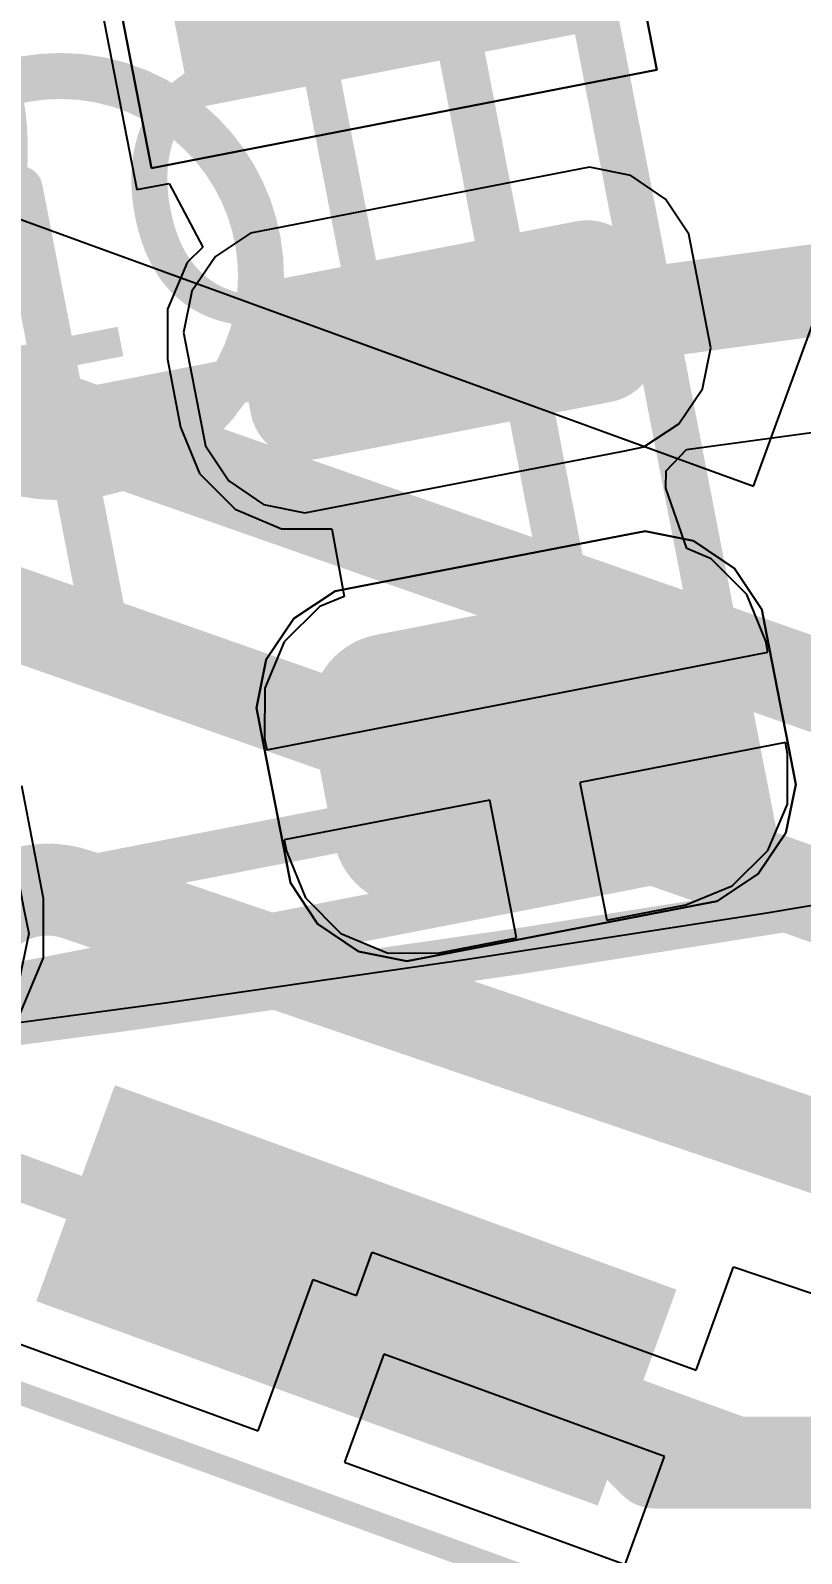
# Model space of a CAD drawing. Header units: inches. Extents: x -52 to 109, y 0 to 35.
# Drawn here: x 89.428 to 91.105, y 9.122 to 12.436 of the extents above; entities that cross this region are included whole.
import ezdxf

# ---------------------------------------------------------------- set-up
doc = ezdxf.new("R2010")
doc.units = ezdxf.units.IN
for name, color, linetype in [('Bottom 3D Body', 216, 'Continuous'), ('Bottom Courtyard', 56, 'Continuous'), ('Bottom Layer', 5, 'Continuous'), ('Bottom Paste', 16, 'Continuous'), ('Bottom Solder', 6, 'Continuous'), ('Mechanical 1', 6, 'Continuous'), ('Mechanical 4', 56, 'Continuous'), ('Top Component Outline', 56, 'Continuous'), ('Top Courtyard', 56, 'Continuous'), ('Top Layer', 1, 'Continuous'), ('Top Overlay', 2, 'Continuous'), ('Top Paste', 8, 'Continuous'), ('Top Solder', 216, 'Continuous')]:
    doc.layers.add(name, color=color, linetype=linetype)
doc.styles.add('Arial', font='', dxfattribs={"height": 0.2})
doc.styles.get('Arial').set_extended_font_data('Arial')

# ---------------------------------------------------------------- blocks, each defined once
blk = doc.blocks.new('APA_RGB_LED_2020_401')
at = {"layer": 'Top Layer'}
h = blk.add_hatch(color=1, dxfattribs=at)
edge = h.paths.add_edge_path()
edge.add_arc((-1.12500283, 1.02500176), 0.12499848, 90, 180)
edge.add_line((-1.25000131, 1.02500176), (-1.25000131, 0.77499972))
edge.add_arc((-1.12500283, 0.77499972), 0.12499848, 180, 270)
edge.add_line((-1.12500283, 0.6500012399999999), (-0.5749988500000001, 0.6500012399999999))
edge.add_arc((-0.5749988500000001, 0.77499972), 0.12499848, 270, 360)
edge.add_line((-0.4500003700000001, 0.77499972), (-0.4500003700000001, 1.02500176))
edge.add_arc((-0.5749988500000001, 1.02500176), 0.12499848, 0, 90)
edge.add_line((-0.5749988500000001, 1.15000024), (-1.12500283, 1.15000024))
h = blk.add_hatch(color=1, dxfattribs=at)
edge = h.paths.add_edge_path()
edge.add_arc((0.5749988500000001, 1.02500176), 0.12499848, 90, 180)
edge.add_line((0.4500003700000001, 1.02500176), (0.4500003700000001, 0.77499972))
edge.add_arc((0.5749988500000001, 0.77499972), 0.12499848, 180, 270)
edge.add_line((0.5749988500000001, 0.6500012399999999), (1.12500283, 0.6500012399999999))
edge.add_arc((1.12500283, 0.77499972), 0.12499848, 270, 360)
edge.add_line((1.25000131, 0.77499972), (1.25000131, 1.02500176))
edge.add_arc((1.12500283, 1.02500176), 0.12499848, 0, 90)
edge.add_line((1.12500283, 1.15000024), (0.5749988500000001, 1.15000024))
h = blk.add_hatch(color=1, dxfattribs=at)
edge = h.paths.add_edge_path()
edge.add_arc((-1.17500019, 0.07500366), 0.07500112, 90, 180)
edge.add_line((-1.25000131, 0.07500366000000001), (-1.25000131, -0.07499349999999998))
edge.add_arc((-1.17500019, -0.07499349999999999), 0.07500112, 180, 270)
edge.add_line((-1.17500019, -0.14999462), (-0.52500149, -0.14999462))
edge.add_arc((-0.52500149, -0.07499349999999999), 0.07500112, 270, 360)
edge.add_line((-0.4500003699999999, -0.07499349999999999), (-0.4500003699999999, 0.07500366))
edge.add_arc((-0.52500149, 0.07500366), 0.07500112, 0, 90)
edge.add_line((-0.52500149, 0.15000478), (-1.17500019, 0.15000478))
h = blk.add_hatch(color=1, dxfattribs=at)
edge = h.paths.add_edge_path()
edge.add_arc((0.52500149, 0.07499349999999999), 0.07500112, 90, 180)
edge.add_line((0.4500003699999999, 0.0749935), (0.4500003699999999, -0.07500365999999999))
edge.add_arc((0.52500149, -0.07500366), 0.07500112, 180, 270)
edge.add_line((0.52500149, -0.15000478), (1.17500019, -0.15000478))
edge.add_arc((1.17500019, -0.07500366), 0.07500112, 270, 360)
edge.add_line((1.25000131, -0.07500366), (1.25000131, 0.07499349999999999))
edge.add_arc((1.17500019, 0.07499349999999999), 0.07500112, 0, 90)
edge.add_line((1.17500019, 0.14999462), (0.52500149, 0.14999462))
blk.add_hatch(color=1, dxfattribs=at).paths.add_polyline_path([(-1.25000131, -0.65000124), (-0.45000037, -0.65000124), (-0.45000037, -1.15000024), (-1.25000131, -1.15000024)])
h = blk.add_hatch(color=1, dxfattribs=at)
edge = h.paths.add_edge_path()
edge.add_arc((0.5749988500000001, -0.77499972), 0.12499848, 90, 180)
edge.add_line((0.4500003700000001, -0.77499972), (0.4500003700000001, -1.02500176))
edge.add_arc((0.5749988500000001, -1.02500176), 0.12499848, 180, 270)
edge.add_line((0.5749988500000001, -1.15000024), (1.12500283, -1.15000024))
edge.add_arc((1.12500283, -1.02500176), 0.12499848, 270, 360)
edge.add_line((1.25000131, -1.02500176), (1.25000131, -0.77499972))
edge.add_arc((1.12500283, -0.77499972), 0.12499848, 0, 90)
edge.add_line((1.12500283, -0.6500012399999999), (0.5749988500000001, -0.6500012399999999))
at = {"layer": 'Top Paste'}
h = blk.add_hatch(color=8, dxfattribs=at)
edge = h.paths.add_edge_path()
edge.add_arc((-1.12500283, 1.02500176), 0.12499848, 90, 180)
edge.add_line((-1.25000131, 1.02500176), (-1.25000131, 0.77499972))
edge.add_arc((-1.12500283, 0.77499972), 0.12499848, 180, 270)
edge.add_line((-1.12500283, 0.6500012399999999), (-0.5749988500000001, 0.6500012399999999))
edge.add_arc((-0.5749988500000001, 0.77499972), 0.12499848, 270, 360)
edge.add_line((-0.4500003700000001, 0.77499972), (-0.4500003700000001, 1.02500176))
edge.add_arc((-0.5749988500000001, 1.02500176), 0.12499848, 0, 90)
edge.add_line((-0.5749988500000001, 1.15000024), (-1.12500283, 1.15000024))
h = blk.add_hatch(color=8, dxfattribs=at)
edge = h.paths.add_edge_path()
edge.add_arc((0.5749988500000001, 1.02500176), 0.12499848, 90, 180)
edge.add_line((0.4500003700000001, 1.02500176), (0.4500003700000001, 0.77499972))
edge.add_arc((0.5749988500000001, 0.77499972), 0.12499848, 180, 270)
edge.add_line((0.5749988500000001, 0.6500012399999999), (1.12500283, 0.6500012399999999))
edge.add_arc((1.12500283, 0.77499972), 0.12499848, 270, 360)
edge.add_line((1.25000131, 0.77499972), (1.25000131, 1.02500176))
edge.add_arc((1.12500283, 1.02500176), 0.12499848, 0, 90)
edge.add_line((1.12500283, 1.15000024), (0.5749988500000001, 1.15000024))
h = blk.add_hatch(color=8, dxfattribs=at)
edge = h.paths.add_edge_path()
edge.add_arc((-1.17500019, 0.07500366), 0.07500112, 90, 180)
edge.add_line((-1.25000131, 0.07500366000000001), (-1.25000131, -0.07499349999999998))
edge.add_arc((-1.17500019, -0.07499349999999999), 0.07500112, 180, 270)
edge.add_line((-1.17500019, -0.14999462), (-0.52500149, -0.14999462))
edge.add_arc((-0.52500149, -0.07499349999999999), 0.07500112, 270, 360)
edge.add_line((-0.4500003699999999, -0.07499349999999999), (-0.4500003699999999, 0.07500366))
edge.add_arc((-0.52500149, 0.07500366), 0.07500112, 0, 90)
edge.add_line((-0.52500149, 0.15000478), (-1.17500019, 0.15000478))
h = blk.add_hatch(color=8, dxfattribs=at)
edge = h.paths.add_edge_path()
edge.add_arc((0.52500149, 0.07499349999999999), 0.07500112, 90, 180)
edge.add_line((0.4500003699999999, 0.0749935), (0.4500003699999999, -0.07500365999999999))
edge.add_arc((0.52500149, -0.07500366), 0.07500112, 180, 270)
edge.add_line((0.52500149, -0.15000478), (1.17500019, -0.15000478))
edge.add_arc((1.17500019, -0.07500366), 0.07500112, 270, 360)
edge.add_line((1.25000131, -0.07500366), (1.25000131, 0.07499349999999999))
edge.add_arc((1.17500019, 0.07499349999999999), 0.07500112, 0, 90)
edge.add_line((1.17500019, 0.14999462), (0.52500149, 0.14999462))
blk.add_hatch(color=8, dxfattribs=at).paths.add_polyline_path([(-1.25000131, -0.65000124), (-0.45000037, -0.65000124), (-0.45000037, -1.15000024), (-1.25000131, -1.15000024)])
h = blk.add_hatch(color=8, dxfattribs=at)
edge = h.paths.add_edge_path()
edge.add_arc((0.5749988500000001, -0.77499972), 0.12499848, 90, 180)
edge.add_line((0.4500003700000001, -0.77499972), (0.4500003700000001, -1.02500176))
edge.add_arc((0.5749988500000001, -1.02500176), 0.12499848, 180, 270)
edge.add_line((0.5749988500000001, -1.15000024), (1.12500283, -1.15000024))
edge.add_arc((1.12500283, -1.02500176), 0.12499848, 270, 360)
edge.add_line((1.25000131, -1.02500176), (1.25000131, -0.77499972))
edge.add_arc((1.12500283, -0.77499972), 0.12499848, 0, 90)
edge.add_line((1.12500283, -0.6500012399999999), (0.5749988500000001, -0.6500012399999999))
at = {"layer": 'Top Solder'}
h = blk.add_hatch(color=216, dxfattribs=at)
edge = h.paths.add_edge_path()
edge.add_arc((-1.12500283, 1.02500176), 0.17499838, 90, 180)
edge.add_line((-1.30000121, 1.02500176), (-1.30000121, 0.77499972))
edge.add_arc((-1.12500283, 0.77499972), 0.17499838, 180, 270)
edge.add_line((-1.12500283, 0.6000013399999999), (-0.5749988500000001, 0.6000013399999999))
edge.add_arc((-0.5749988500000001, 0.77499972), 0.17499838, 270, 360)
edge.add_line((-0.4000004700000001, 0.77499972), (-0.4000004700000001, 1.02500176))
edge.add_arc((-0.5749988500000001, 1.02500176), 0.17499838, 0, 90)
edge.add_line((-0.5749988500000001, 1.20000014), (-1.12500283, 1.20000014))
h = blk.add_hatch(color=216, dxfattribs=at)
edge = h.paths.add_edge_path()
edge.add_arc((0.5749988500000001, 1.02500176), 0.17499838, 90, 180)
edge.add_line((0.4000004700000001, 1.02500176), (0.4000004700000001, 0.77499972))
edge.add_arc((0.5749988500000001, 0.77499972), 0.17499838, 180, 270)
edge.add_line((0.5749988500000001, 0.6000013399999999), (1.12500283, 0.6000013399999999))
edge.add_arc((1.12500283, 0.77499972), 0.17499838, 270, 360)
edge.add_line((1.30000121, 0.77499972), (1.30000121, 1.02500176))
edge.add_arc((1.12500283, 1.02500176), 0.17499838, 0, 90)
edge.add_line((1.12500283, 1.20000014), (0.5749988500000001, 1.20000014))
h = blk.add_hatch(color=216, dxfattribs=at)
edge = h.paths.add_edge_path()
edge.add_arc((-1.17500019, 0.07500366), 0.12500102, 90, 180)
edge.add_line((-1.30000121, 0.07500366000000001), (-1.30000121, -0.07499349999999998))
edge.add_arc((-1.17500019, -0.07499349999999999), 0.12500102, 180, 270)
edge.add_line((-1.17500019, -0.19999452), (-0.52500149, -0.19999452))
edge.add_arc((-0.52500149, -0.07499349999999999), 0.12500102, 270, 360)
edge.add_line((-0.4000004699999999, -0.07499349999999999), (-0.4000004699999999, 0.07500366))
edge.add_arc((-0.52500149, 0.07500366), 0.12500102, 0, 90)
edge.add_line((-0.52500149, 0.20000468), (-1.17500019, 0.20000468))
h = blk.add_hatch(color=216, dxfattribs=at)
edge = h.paths.add_edge_path()
edge.add_arc((0.52500149, 0.07499349999999999), 0.12500102, 90, 180)
edge.add_line((0.4000004699999999, 0.0749935), (0.4000004699999999, -0.07500365999999999))
edge.add_arc((0.52500149, -0.07500366), 0.12500102, 180, 270)
edge.add_line((0.52500149, -0.20000468), (1.17500019, -0.20000468))
edge.add_arc((1.17500019, -0.07500366), 0.12500102, 270, 360)
edge.add_line((1.30000121, -0.07500366), (1.30000121, 0.07499349999999999))
edge.add_arc((1.17500019, 0.07499349999999999), 0.12500102, 0, 90)
edge.add_line((1.17500019, 0.19999452), (0.52500149, 0.19999452))
blk.add_hatch(color=216, dxfattribs=at).paths.add_polyline_path([(-1.30000121, -0.6000013399999999), (-0.4000004699999999, -0.6000013399999999), (-0.4000004699999999, -1.20000014), (-1.30000121, -1.20000014)])
h = blk.add_hatch(color=216, dxfattribs=at)
edge = h.paths.add_edge_path()
edge.add_arc((0.5749988500000001, -0.77499972), 0.17499838, 90, 180)
edge.add_line((0.4000004700000001, -0.77499972), (0.4000004700000001, -1.02500176))
edge.add_arc((0.5749988500000001, -1.02500176), 0.17499838, 180, 270)
edge.add_line((0.5749988500000001, -1.20000014), (1.12500283, -1.20000014))
edge.add_arc((1.12500283, -1.02500176), 0.17499838, 270, 360)
edge.add_line((1.30000121, -1.02500176), (1.30000121, -0.77499972))
edge.add_arc((1.12500283, -0.77499972), 0.17499838, 0, 90)
edge.add_line((1.12500283, -0.6000013399999999), (0.5749988500000001, -0.6000013399999999))
at = {"layer": 'Top Component Outline'}
for points in [[(1.00000054, 1.00000054, 0.0999998, 0.0999998, 0), (-1.00000054, 1.00000054, 0.0999998, 0.0999998, 0)], [(-1.00000054, -1.00000054, 0.0999998, 0.0999998, 0), (-1.00000054, 1.00000054, 0.0999998, 0.0999998, 0)], [(1.00000054, -1.00000054, 0.0999998, 0.0999998, 0), (1.00000054, 1.00000054, 0.0999998, 0.0999998, 0)], [(1.00000054, -1.00000054, 0.0999998, 0.0999998, 0), (-1.00000054, -1.00000054, 0.0999998, 0.0999998, 0)]]:
    blk.add_lwpolyline(points, format="xyseb", dxfattribs=at)
for points in [[(-1.02499922, 1.00000054, 0.0499999, 0.0499999, 1), (-0.97500186, 1.00000054, 0.0499999, 0.0499999, 1)], [(-1.02499922, 1.00000054, 0.0499999, 0.0499999, 1), (-0.97500186, 1.00000054, 0.0499999, 0.0499999, 1)], [(0.97500186, 1.00000054, 0.0499999, 0.0499999, 1), (1.02499922, 1.00000054, 0.0499999, 0.0499999, 1)], [(0.97500186, 1.00000054, 0.0499999, 0.0499999, 1), (1.02499922, 1.00000054, 0.0499999, 0.0499999, 1)], [(-1.02499922, -1.00000054, 0.0499999, 0.0499999, 1), (-0.97500186, -1.00000054, 0.0499999, 0.0499999, 1)], [(-1.02499922, -1.00000054, 0.0499999, 0.0499999, 1), (-0.97500186, -1.00000054, 0.0499999, 0.0499999, 1)], [(0.97500186, -1.00000054, 0.0499999, 0.0499999, 1), (1.02499922, -1.00000054, 0.0499999, 0.0499999, 1)], [(0.97500186, -1.00000054, 0.0499999, 0.0499999, 1), (1.02499922, -1.00000054, 0.0499999, 0.0499999, 1)]]:
    blk.add_lwpolyline(points, format="xyseb", close=True, dxfattribs=at)
at = {"layer": 'Top Courtyard'}
for points in [[(-1.29999994, -1.20000014, 0.0999998, 0.0999998, 0), (-1.29999994, 1.20000014, 0.0999998, 0.0999998, 0)], [(1.29999994, 1.20000014, 0.0999998, 0.0999998, 0), (-1.29999994, 1.20000014, 0.0999998, 0.0999998, 0)], [(1.29999994, -1.20000014, 0.0999998, 0.0999998, 0), (1.29999994, 1.20000014, 0.0999998, 0.0999998, 0)], [(0, -0.499999, 0.0999998, 0.0999998, 0), (0, 0.499999, 0.0999998, 0.0999998, 0)], [(0.499999, 0, 0.0999998, 0.0999998, 0), (-0.499999, 0, 0.0999998, 0.0999998, 0)], [(1.29999994, -1.20000014, 0.0999998, 0.0999998, 0), (-1.29999994, -1.20000014, 0.0999998, 0.0999998, 0)]]:
    blk.add_lwpolyline(points, format="xyseb", dxfattribs=at)
for points in [[(-1.32499862, 1.20000014, 0.0499999, 0.0499999, 1), (-1.27500126, 1.20000014, 0.0499999, 0.0499999, 1)], [(-1.32499862, 1.20000014, 0.0499999, 0.0499999, 1), (-1.27500126, 1.20000014, 0.0499999, 0.0499999, 1)], [(1.27500126, 1.20000014, 0.0499999, 0.0499999, 1), (1.32499862, 1.20000014, 0.0499999, 0.0499999, 1)], [(1.27500126, 1.20000014, 0.0499999, 0.0499999, 1), (1.32499862, 1.20000014, 0.0499999, 0.0499999, 1)], [(-0.02499868, 0.499999, 0.0499999, 0.0499999, 1), (0.02499868, 0.499999, 0.0499999, 0.0499999, 1)], [(-0.5249976799999999, 0, 0.0499999, 0.0499999, 1), (-0.47500032, 0, 0.0499999, 0.0499999, 1)], [(0.47500032, 0, 0.0499999, 0.0499999, 1), (0.5249976799999999, 0, 0.0499999, 0.0499999, 1)], [(-0.02499868, -0.499999, 0.0499999, 0.0499999, 1), (0.02499868, -0.499999, 0.0499999, 0.0499999, 1)], [(-1.32499862, -1.20000014, 0.0499999, 0.0499999, 1), (-1.27500126, -1.20000014, 0.0499999, 0.0499999, 1)], [(-1.32499862, -1.20000014, 0.0499999, 0.0499999, 1), (-1.27500126, -1.20000014, 0.0499999, 0.0499999, 1)], [(1.27500126, -1.20000014, 0.0499999, 0.0499999, 1), (1.32499862, -1.20000014, 0.0499999, 0.0499999, 1)], [(1.27500126, -1.20000014, 0.0499999, 0.0499999, 1), (1.32499862, -1.20000014, 0.0499999, 0.0499999, 1)]]:
    blk.add_lwpolyline(points, format="xyseb", close=True, dxfattribs=at)
at = {"layer": 'Top Overlay'}
for p, q in [((-1.29294382, 1.26889256), (-1.19370602, 1.30999992)), ((-1.19370602, 1.30999992), (-1.14000026, 1.30999738)), ((-1.14000026, 1.30999738), (-1.1400028, 1.30999992)), ((-1.1400028, 1.30999992), (-0.55999634, 1.30999992)), ((-0.55999634, 1.30999992), (-0.5062931199999999, 1.30999992)), ((-0.5062931199999999, 1.30999992), (-0.40705532, 1.2688951)), ((0.4070578599999999, 1.2688951), (0.5062956599999999, 1.30999992)), ((0.5062956599999999, 1.30999992), (0.56000142, 1.30999992)), ((0.56000142, 1.30999992), (0.55999888, 1.30999992)), ((0.55999888, 1.30999992), (1.1400028, 1.30999992)), ((1.1400028, 1.30999992), (1.19370856, 1.30999992)), ((1.19370856, 1.30999992), (1.29294636, 1.2688951)), ((-1.3688949, 1.19294402), (-1.29294382, 1.26889256)), ((-0.40705532, 1.2688951), (-0.33110424, 1.19294402)), ((0.33110678, 1.19294402), (0.4070578599999999, 1.2688951)), ((1.29294636, 1.2688951), (1.36889744, 1.19294402)), ((-1.40999972, 1.09370622), (-1.3688949, 1.19294402)), ((-0.33110424, 1.19294402), (-0.28999942, 1.09370622)), ((0.2900019599999999, 1.09370622), (0.33110678, 1.19294402)), ((1.36889744, 1.19294402), (1.41000226, 1.09370622)), ((-1.40999718, 1.04000046), (-1.40999972, 1.09370622)), ((-0.28999942, 1.09370622), (-0.28999942, 1.04000046)), ((0.2900019599999999, 1.04000046), (0.2900019599999999, 1.09370622)), ((1.41000226, 1.09370622), (1.41000226, 1.04000046)), ((-1.41000226, 0.76000102), (-1.40999718, 1.04000046)), ((-0.28999942, 1.04000046), (-0.28999942, 1.04000046)), ((-0.28999942, 1.04000046), (-0.28999942, 0.76000356)), ((0.28999942, 0.76000102), (0.2900019599999999, 1.04000046)), ((1.41000226, 1.04000046), (1.41000226, 1.04000046)), ((1.41000226, 1.04000046), (1.41000226, 0.76000356)), ((-1.40999718, 0.76000356), (-1.41000226, 0.76000102)), ((-1.40999972, 0.70629526), (-1.40999718, 0.76000356)), ((-0.28999942, 0.76000356), (-0.28999688, 0.7062977999999999)), ((0.2900019599999999, 0.76000356), (0.28999942, 0.76000102)), ((0.2900019599999999, 0.7062977999999999), (0.2900019599999999, 0.76000356)), ((1.41000226, 0.76000356), (1.41000226, 0.7062977999999999)), ((-1.36889236, 0.60706), (-1.40999972, 0.70629526)), ((-0.28999688, 0.7062977999999999), (-0.33110424, 0.60706)), ((0.33110678, 0.60706), (0.2900019599999999, 0.7062977999999999)), ((1.41000226, 0.7062977999999999), (1.36889744, 0.60706)), ((-1.29294382, 0.53110892), (-1.36889236, 0.60706)), ((-0.33110424, 0.60706), (-0.40705532, 0.53110892)), ((0.4070578599999999, 0.53110892), (0.33110678, 0.60706)), ((1.36889744, 0.60706), (1.29294636, 0.53110892)), ((-1.19370602, 0.49000156), (-1.29294382, 0.53110892)), ((-0.40705532, 0.53110892), (-0.50629058, 0.4900040999999999)), ((0.5062956599999999, 0.4900040999999999), (0.4070578599999999, 0.53110892)), ((1.29294636, 0.53110892), (1.19370856, 0.4900040999999999)), ((-1.14000026, 0.4900040999999999), (-1.19370602, 0.49000156)), ((-0.55999888, 0.49000156), (-1.14000026, 0.4900040999999999)), ((-0.50629058, 0.4900040999999999), (-0.55999888, 0.4900040999999999)), ((-0.55999888, 0.4900040999999999), (-0.55999888, 0.49000156)), ((0.56000142, 0.4900040999999999), (0.5062956599999999, 0.4900040999999999)), ((1.1400028, 0.4900040999999999), (0.56000142, 0.4900040999999999)), ((1.19370856, 0.4900040999999999), (1.1400028, 0.4900040999999999)), ((1.1400028, 0.4900040999999999), (1.1400028, 0.4900040999999999)), ((-1.22575066, 0.31000192), (-1.3102844, 0.2749854799999999)), ((-1.18000018, 0.31000192), (-1.22575066, 0.31000192)), ((-0.51999896, 0.3099943), (-1.18000018, 0.31000192)), ((-0.5199964199999999, 0.30999938), (-0.51999896, 0.3099943)), ((-0.47424848, 0.31000192), (-0.5199964199999999, 0.30999938)), ((-0.3897122, 0.2749854799999999), (-0.47424848, 0.31000192)), ((0.4742510199999999, 0.31000192), (0.38971474, 0.2749854799999999)), ((0.5200015, 0.31000192), (0.4742510199999999, 0.31000192)), ((1.18000272, 0.30999938), (0.5200015, 0.31000192)), ((1.18000526, 0.30999938), (1.18000272, 0.30999938)), ((1.2257532, 0.31000192), (1.18000526, 0.30999938)), ((1.31028948, 0.2749854799999999), (1.2257532, 0.31000192)), ((-1.3102844, 0.2749854799999999), (-1.37498582, 0.2102866)), ((-0.32501332, 0.2102866), (-0.3897122, 0.2749854799999999)), ((0.38971474, 0.2749854799999999), (0.32501586, 0.2102866)), ((1.37498836, 0.2102866), (1.31028948, 0.2749854799999999)), ((-1.37498582, 0.2102866), (-1.40999972, 0.12575032)), ((-0.28999688, 0.12575032), (-0.32501332, 0.2102866)), ((0.32501586, 0.2102866), (0.28999942, 0.12575032)), ((1.4100048, 0.12575032), (1.37498836, 0.2102866)), ((-1.40999972, 0.12575032), (-1.40999972, 0.08000238)), ((-0.28999688, 0.07999983999999999), (-0.28999688, 0.12575032)), ((0.28999942, 0.12575032), (0.2900019599999999, 0.08000238)), ((1.4100048, 0.07999983999999999), (1.4100048, 0.12575032)), ((-1.40999972, 0.08000238), (-1.41000226, 0.07999983999999999)), ((-1.41000226, 0.07999983999999999), (-1.41000226, -0.0799973)), ((-0.28999942, -0.07999983999999999), (-0.28999688, 0.07999983999999999)), ((0.2900019599999999, 0.08000238), (0.28999942, 0.07999983999999999)), ((0.28999942, 0.07999983999999999), (0.28999942, -0.0799973)), ((1.41000226, -0.07999983999999999), (1.4100048, 0.07999983999999999)), ((-1.41000226, -0.0799973), (-1.40999972, -0.12574778)), ((-0.28999688, -0.08000238), (-0.28999942, -0.07999983999999999)), ((-0.28999688, -0.12575032), (-0.28999688, -0.08000238)), ((0.28999942, -0.0799973), (0.28999942, -0.12574778)), ((1.4100048, -0.12574778), (1.41000226, -0.07999983999999999)), ((1.41000226, -0.07999983999999999), (1.41000226, -0.07999983999999999)), ((-1.40999972, -0.12574778), (-1.37498582, -0.21028406)), ((-0.32501332, -0.2102866), (-0.28999688, -0.12575032)), ((0.28999942, -0.12574778), (0.32501586, -0.21028406)), ((1.37498836, -0.21028406), (1.4100048, -0.12574778)), ((-1.37498582, -0.21028406), (-1.31028694, -0.27498294)), ((-0.3897122, -0.27498294), (-0.32501332, -0.2102866)), ((0.32501586, -0.21028406), (0.38971474, -0.27498294)), ((1.31028948, -0.27498294), (1.37498836, -0.21028406)), ((-1.31028694, -0.27498294), (-1.22575066, -0.30999938)), ((-0.47424848, -0.30999938), (-0.3897122, -0.27498294)), ((0.38971474, -0.27498294), (0.4742510199999999, -0.30999938)), ((1.2257532, -0.30999938), (1.31028948, -0.27498294)), ((-1.22575066, -0.30999938), (-1.18000272, -0.30999938)), ((-1.18000272, -0.30999938), (-1.18000272, -0.30999938)), ((-1.18000272, -0.30999938), (-0.51999896, -0.30999938)), ((-0.51999896, -0.30999938), (-0.47424848, -0.30999938)), ((0.4742510199999999, -0.30999938), (0.51999896, -0.30999684)), ((0.51999896, -0.30999684), (0.51999896, -0.3099943)), ((0.51999896, -0.3099943), (1.18000272, -0.30999938)), ((1.18000272, -0.30999938), (1.2257532, -0.30999938)), ((-1.40999972, -1.30999992), (-1.40999972, -0.48999902)), ((-1.40999972, -0.48999902), (-0.28999942, -0.48999902)), ((-0.28999942, -0.48999902), (-0.28999942, -1.30999992)), ((0.4070578599999999, -0.53110892), (0.5062931199999999, -0.49000156)), ((0.5062931199999999, -0.49000156), (0.56000142, -0.4900040999999999)), ((0.56000142, -0.4900040999999999), (0.55999888, -0.49000156)), ((0.55999888, -0.49000156), (1.1400028, -0.49000156)), ((1.1400028, -0.49000156), (1.19370856, -0.49000156)), ((1.19370856, -0.49000156), (1.29294636, -0.53110638)), ((0.33110678, -0.60705746), (0.4070578599999999, -0.53110892)), ((1.29294636, -0.53110638), (1.36889744, -0.60705746)), ((0.2900019599999999, -0.70629526), (0.33110678, -0.60705746)), ((1.36889744, -0.60705746), (1.41000226, -0.70629526)), ((0.2900019599999999, -0.76000102), (0.2900019599999999, -0.70629526)), ((1.41000226, -0.70629526), (1.41000226, -0.76000102)), ((0.28999942, -1.04000046), (0.2900019599999999, -0.76000102)), ((1.41000226, -0.76000102), (1.41000226, -0.76000102)), ((1.41000226, -0.76000102), (1.41000226, -1.03999792)), ((0.2900019599999999, -1.03999792), (0.28999942, -1.04000046)), ((0.2900019599999999, -1.09370622), (0.2900019599999999, -1.03999792)), ((1.41000226, -1.03999792), (1.41000226, -1.09370368)), ((0.33110678, -1.19294148), (0.2900019599999999, -1.09370622)), ((1.41000226, -1.09370368), (1.36889744, -1.19294148)), ((0.4070578599999999, -1.26889256), (0.33110678, -1.19294148)), ((1.36889744, -1.19294148), (1.29294636, -1.26889256)), ((0.5062956599999999, -1.30999738), (0.4070578599999999, -1.26889256)), ((1.29294636, -1.26889256), (1.19370856, -1.30999738)), ((-0.28999942, -1.30999992), (-1.40999972, -1.30999992)), ((0.56000142, -1.30999738), (0.5062956599999999, -1.30999738)), ((1.1400028, -1.30999992), (0.56000142, -1.30999738)), ((1.19370856, -1.30999738), (1.1400028, -1.30999738)), ((1.1400028, -1.30999738), (1.1400028, -1.30999992))]:
    blk.add_line(p, q, dxfattribs=at)
at = {"layer": 'Top Courtyard', "style": 'Arial'}
blk.add_text('D72', height=0.5999987999999999, dxfattribs=at).set_placement((-0.8000009399999999, -0.69999606))
blk = doc.blocks.new('GCT_MEM2085_00_115_00_A_REV0_2_B_439')
at = {"layer": 'Bottom Layer'}
blk.add_hatch(color=5, dxfattribs=at).paths.add_polyline_path([(5.55000414, 1.83000015), (5.950003339999999, 1.83000015), (5.950003339999999, 0.6300000099999999), (5.55000414, 0.6300000099999999)])
at = {"layer": 'Bottom Paste'}
blk.add_hatch(color=16, dxfattribs=at).paths.add_polyline_path([(5.55000414, 1.83000015), (5.950003339999999, 1.83000015), (5.950003339999999, 0.6300000099999999), (5.55000414, 0.6300000099999999)])
at = {"layer": 'Bottom Solder'}
blk.add_hatch(color=6, dxfattribs=at).paths.add_polyline_path([(5.50000424, 1.88000005), (6.00000324, 1.88000005), (6.00000324, 0.58000011), (5.50000424, 0.58000011)])
at = {"layer": 'Bottom 3D Body'}
blk.add_lwpolyline([(5.760003719999999, -4.02999956, 0.0999998, 0.0999998, 0), (5.759998639999999, 4.02999702, 0.0999998, 0.0999998, 0)], format="xyseb", dxfattribs=at)
at = {"layer": 'Bottom Courtyard'}
blk.add_lwpolyline([(6.19999776, -4.48000374, 0.0499999, 0.0499999, 0), (6.200000299999999, 11.62000216, 0.0499999, 0.0499999, 0)], format="xyseb", dxfattribs=at)
at = {"layer": 'Bottom Layer'}
for p, q in [((3.80000002, 1.4400022), (-5.00000016, 1.4400022)), ((3.80000256, -2.41000026), (3.80000002, 1.4400022))]:
    blk.add_line(p, q, dxfattribs=at)

msp = doc.modelspace()

# ---------------------------------------------------------------- linework, layer by layer
at = {"layer": 'Bottom Layer'}
for p, q in [((90.13679712, 9.68394558), (90.17099821999999, 9.77791542)), ((90.17099821999999, 9.77791542), (90.87576693999999, 9.521400819999998)), ((90.87576693999999, 9.521400819999998), (90.9575778, 9.74616796)), ((90.9575778, 9.74616796), (91.40281947999999, 9.594468999999998)), ((89.92312215999999, 9.38925986), (90.04282728, 9.71814668)), ((90.04282728, 9.71814668), (90.13679712, 9.68394558)), ((89.31232582, 9.611570819999999), (89.92312215999999, 9.38925986)), ((90.19656332, 9.55577464), (90.1110593, 9.32085512)), ((90.80736474, 9.333461139999999), (90.19656332, 9.55577464)), ((90.1110593, 9.32085512), (90.72186072, 9.098541619999999)), ((90.72186072, 9.098541619999999), (90.80736474, 9.333461139999999))]:
    msp.add_line(p, q, dxfattribs=at)
for points in [[(88.60410524, 11.89855888, 0.1999996, 0.1999996, 0), (91.23431842, 10.97702148, 0.1999996, 0.1999996, 0)], [(89.30399969999999, 11.19859076, 0.1999996, 0.1999996, 0), (91.33520976, 10.4844596, 0.1999996, 0.1999996, 0)], [(89.31210991999998, 10.4960801, 0.1999996, 0.1999996, -0.3081269862594773), (89.52911736, 10.55600632, 0.1999996, 0.1999996, 0)], [(89.52911736, 10.55600632, 0.1999996, 0.1999996, 0), (91.50146545999999, 9.8840036, 0.1999996, 0.1999996, 0)], [(90.13679966, 9.683948119999998, 0.1999996, 0.1999996, 0), (90.42240233999999, 9.683948119999998, 0.1999996, 0.1999996, 0)], [(90.42240233999999, 9.683948119999998, 0.1999996, 0.1999996, 0), (90.78618114, 9.32016932, 0.1999996, 0.1999996, 0)], [(90.78618114, 9.32016932, 0.1999996, 0.1999996, 0), (92.45200711999999, 9.32016932, 0.1999996, 0.1999996, 0)]]:
    msp.add_lwpolyline(points, format="xyseb", dxfattribs=at)
for points in [[(89.47911746, 10.55600632, 0.0999998, 0.0999998, 1), (89.57911725999999, 10.55600632, 0.0999998, 0.0999998, 1)], [(89.47911746, 10.55600632, 0.0999998, 0.0999998, 1), (89.57911725999999, 10.55600632, 0.0999998, 0.0999998, 1)], [(90.08679975999999, 9.683948119999998, 0.0999998, 0.0999998, 1), (90.18679956, 9.683948119999998, 0.0999998, 0.0999998, 1)], [(90.37240244, 9.683948119999998, 0.0999998, 0.0999998, 1), (90.47240224, 9.683948119999998, 0.0999998, 0.0999998, 1)], [(90.37240244, 9.683948119999998, 0.0999998, 0.0999998, 1), (90.47240224, 9.683948119999998, 0.0999998, 0.0999998, 1)], [(90.73618124, 9.32016932, 0.0999998, 0.0999998, 1), (90.83618104, 9.32016932, 0.0999998, 0.0999998, 1)], [(90.73618124, 9.32016932, 0.0999998, 0.0999998, 1), (90.83618104, 9.32016932, 0.0999998, 0.0999998, 1)]]:
    msp.add_lwpolyline(points, format="xyseb", close=True, dxfattribs=at)
at = {"layer": 'Mechanical 1'}
for points in [[(89.08971514, 12.06733172, 0.0999998, 0.0999998, -0.3033476151750583), (89.49297316, 12.33678254, 0.0999998, 0.0999998, 0)], [(89.49297062, 12.33678254, 0.0999998, 0.0999998, -0.1989121860649554), (89.80161364, 12.20893926, 0.0999998, 0.0999998, 0)], [(89.80161364, 12.20893926, 0.0999998, 0.0999998, -0.1989138231558419), (89.92945691999999, 11.90029624, 0.0999998, 0.0999998, 0)], [(89.92945691999999, 11.90029624, 0.0999998, 0.0999998, -0.3033461568235958), (89.66000864, 11.49703568, 0.0999998, 0.0999998, 0)], [(89.66000864, 11.49703822, 0.0999998, 0.0999998, -0.3033459730140314), (89.18433014, 11.59165576, 0.0999998, 0.0999998, 0)]]:
    msp.add_lwpolyline(points, format="xyseb", dxfattribs=at)
for points in [[(89.46797194, 12.33678254, 0.0499999, 0.0499999, 1), (89.51796929999999, 12.33678254, 0.0499999, 0.0499999, 1)], [(89.46797448, 12.33678254, 0.0499999, 0.0499999, 1), (89.51797184, 12.33678254, 0.0499999, 0.0499999, 1)], [(89.77661496, 12.20893926, 0.0499999, 0.0499999, 1), (89.82661232, 12.20893926, 0.0499999, 0.0499999, 1)], [(89.77661496, 12.20893926, 0.0499999, 0.0499999, 1), (89.82661232, 12.20893926, 0.0499999, 0.0499999, 1)], [(89.90445824, 11.90029624, 0.0499999, 0.0499999, 1), (89.95445559999999, 11.90029624, 0.0499999, 0.0499999, 1)], [(89.90445824, 11.90029624, 0.0499999, 0.0499999, 1), (89.95445559999999, 11.90029624, 0.0499999, 0.0499999, 1)], [(89.63500995999999, 11.49703822, 0.0499999, 0.0499999, 1), (89.68500732, 11.49703822, 0.0499999, 0.0499999, 1)], [(89.63500995999999, 11.49703568, 0.0499999, 0.0499999, 1), (89.68500732, 11.49703568, 0.0499999, 0.0499999, 1)]]:
    msp.add_lwpolyline(points, format="xyseb", close=True, dxfattribs=at)
at = {"layer": 'Mechanical 4'}
msp.add_lwpolyline([(91.35493032, 10.56949372, 0.0999998, 0.0999998, -0.0102153121229755), (88.74657638, 10.19308858, 0.0999998, 0.0999998, 0)], format="xyseb", dxfattribs=at)
at = {"layer": 'Top Layer'}
for p, q in [((89.48781441999999, 12.9728976), (89.65954382, 12.0894348)), ((89.65954382, 12.0894348), (89.72948779999999, 12.10303142)), ((89.72948779999999, 12.10303142), (89.80277696, 11.96446934)), ((89.80277696, 11.96446934), (89.76859363999999, 11.9305832)), ((89.76859363999999, 11.9305832), (89.7262874, 11.82969186)), ((89.7262874, 11.82969186), (89.72580988, 11.72029152)), ((89.72580988, 11.72029152), (89.75443059999999, 11.57305026)), ((90.85543424, 11.52421114), (91.90991016, 11.66729696)), ((89.75443059999999, 11.57305026), (89.79585545999998, 11.47179316)), ((90.81081152, 11.47779772), (90.85543424, 11.52421114)), ((89.79585545999998, 11.47179316), (89.87287588, 11.3940971)), ((90.8101308, 11.44024636), (90.81081152, 11.47779772)), ((90.85614035999998, 11.30851434), (90.8101308, 11.44024636)), ((89.87287588, 11.3940971), (89.97376721999998, 11.35179086)), ((89.97376721999998, 11.35179086), (90.08316502, 11.35131334)), ((90.08316502, 11.35131334), (90.1103481, 11.20436164)), ((90.90899775999999, 11.2863503), (90.85614035999998, 11.30851434)), ((90.98601563999999, 11.20865678), (90.90899775999999, 11.2863503)), ((90.1103481, 11.20436164), (90.0575542, 11.18276402)), ((91.0274405, 11.10739968), (90.98601563999999, 11.20865678)), ((90.0575542, 11.18276402), (89.97986067999999, 11.1057436)), ((89.97986067999999, 11.1057436), (89.93755444, 11.00485734)), ((91.03221061999999, 11.0828582), (91.0274405, 11.10739968)), ((90.48703518, 10.97688686), (91.03221061999999, 11.0828582)), ((89.93755444, 11.00485734), (89.93707692, 10.89545446)), ((89.94184704, 10.87091298), (90.48703518, 10.97688686)), ((89.93707692, 10.89545446), (89.94184704, 10.87091298)), ((91.07037412, 10.88653398), (90.62335952, 10.79964312)), ((91.07514423999999, 10.8619925), (91.07037412, 10.88653398)), ((91.07466672, 10.75258962), (91.07514423999999, 10.8619925)), ((89.45642002, 10.54734238), (89.40871881999999, 10.7927521)), ((90.62335952, 10.79964312), (90.68162966, 10.49986724)), ((90.42703276, 10.76147962), (89.98001054, 10.67458876)), ((90.48530544, 10.46170628), (90.42703276, 10.76147962)), ((91.03236048, 10.65170336), (91.07466672, 10.75258962)), ((89.98001054, 10.67458876), (89.98478066, 10.65004728)), ((89.98478066, 10.65004728), (90.02620551999999, 10.54879018)), ((90.95466696, 10.57468294), (91.03236048, 10.65170336)), ((90.85340985999999, 10.53325808), (90.95466696, 10.57468294)), ((89.45585614, 10.41805384), (89.45642002, 10.54734238)), ((90.02620551999999, 10.54879018), (90.10322339999999, 10.47109666)), ((90.68162966, 10.49986724), (90.85340985999999, 10.53325808)), ((90.10322339999999, 10.47109666), (90.2041122, 10.42879042)), ((90.31351253999999, 10.4283129), (90.48530544, 10.46170628)), ((89.40585623999999, 10.29881862), (89.45585614, 10.41805384)), ((90.2041122, 10.42879042), (90.31351253999999, 10.4283129))]:
    msp.add_line(p, q, dxfattribs=at)
for points in [[(90.6321403, 11.80259006, 0.1999996, 0.1999996, 0), (92.06785497999999, 11.99740806, 0.1999996, 0.1999996, 0)], [(90.33438118, 11.76218628, 0.1999996, 0.1999996, 0), (90.6321403, 11.80259006, 0.1999996, 0.1999996, 0)]]:
    msp.add_lwpolyline(points, format="xyseb", dxfattribs=at)
for points in [[(90.58214039999999, 11.80259006, 0.0999998, 0.0999998, 1), (90.68214019999999, 11.80259006, 0.0999998, 0.0999998, 1)], [(90.58214039999999, 11.80259006, 0.0999998, 0.0999998, 1), (90.68214019999999, 11.80259006, 0.0999998, 0.0999998, 1)], [(90.28438127999999, 11.76218628, 0.0999998, 0.0999998, 1), (90.38438108, 11.76218628, 0.0999998, 0.0999998, 1)]]:
    msp.add_lwpolyline(points, format="xyseb", close=True, dxfattribs=at)
at = {"layer": 'Top Overlay'}
for p, q in [((90.79059566, 12.35003626), (90.63413419999999, 13.15497242)), ((89.53471044, 12.94126444), (89.69117444, 12.13633082)), ((89.69117444, 12.13633082), (90.79059566, 12.35003626)), ((90.59917109999999, 12.12945758), (89.9512933, 12.00352438)), ((90.6440783, 12.13818756), (90.59917109999999, 12.12945758)), ((90.73374283999999, 12.11994528), (90.6440783, 12.13818756)), ((90.8095974, 12.06877952), (90.73374283999999, 12.11994528)), ((90.86010021999999, 11.99247792), (90.8095974, 12.06877952)), ((89.90638356, 11.9947944), (89.83008195999999, 11.94429158)), ((89.9512933, 12.00352438), (89.90638356, 11.9947944)), ((90.8688302, 11.94756818), (90.86010021999999, 11.99247792)), ((89.83008195999999, 11.94429158), (89.7789162, 11.86843702)), ((90.89936099999998, 11.79050982), (90.8688302, 11.94756818)), ((89.7789162, 11.86843702), (89.76067392, 11.77877248)), ((89.76067392, 11.77877248), (89.7694039, 11.73386528)), ((90.89935846, 11.79050728), (90.89936099999998, 11.79050982)), ((90.90808844, 11.74560008), (90.89935846, 11.79050728)), ((89.7694039, 11.73386528), (89.76940644, 11.73386528)), ((89.76940644, 11.73386528), (89.79993216, 11.57680438)), ((90.88984615999999, 11.65593554), (90.90808844, 11.74560008)), ((90.83868039999999, 11.58008098), (90.88984615999999, 11.65593554)), ((89.79993216, 11.57680438), (89.80866214, 11.53189464)), ((90.7623788, 11.52957816), (90.83868039999999, 11.58008098)), ((89.80866214, 11.53189464), (89.85916496, 11.45559304)), ((90.06959379999999, 11.39492006), (90.71746906, 11.52084818)), ((90.71746906, 11.52084818), (90.7623788, 11.52957816)), ((89.85916496, 11.45559304), (89.93501951999998, 11.40442728)), ((89.93501951999998, 11.40442728), (90.02468406, 11.386185)), ((90.02468406, 11.386185), (90.06959126, 11.39491498)), ((90.06959126, 11.39491498), (90.06959379999999, 11.39492006)), ((90.71255161999999, 11.33652038), (90.14320554, 11.22585258)), ((90.76526931999999, 11.34676928), (90.71255161999999, 11.33652038)), ((90.87052692, 11.32535454), (90.76526931999999, 11.34676928)), ((90.95957424, 11.26529116), (90.87052692, 11.32535454)), ((91.01886037999999, 11.1757206), (90.95957424, 11.26529116)), ((90.0904853, 11.21560368), (90.00091474, 11.15631754)), ((90.14320554, 11.22585004), (90.0904853, 11.21560368)), ((90.14320554, 11.22585258), (90.14320554, 11.22585004)), ((91.02910673999999, 11.12300036), (91.01886037999999, 11.1757206)), ((90.00091474, 11.15631754), (89.94085136, 11.06727022)), ((91.02910927999999, 11.1230029), (91.02910673999999, 11.12300036)), ((91.08253309999999, 10.84814696), (91.02910927999999, 11.1230029)), ((89.94085136, 11.06727022), (89.91943662, 10.96201262)), ((89.91943662, 10.96201262), (89.92968552, 10.90929492)), ((89.92968552, 10.90929492), (89.98311188, 10.63444152)), ((91.09278199999999, 10.79542926), (91.08253309999999, 10.84814696)), ((91.07136725999999, 10.69017166), (91.09278199999999, 10.79542926)), ((91.01130388, 10.60112434), (91.07136725999999, 10.69017166)), ((89.98311188, 10.63444152), (89.99335823999999, 10.58172128)), ((89.99335823999999, 10.58172128), (90.05264437999999, 10.49215072)), ((90.92173331999999, 10.5418382), (91.01130388, 10.60112434)), ((90.86901307999999, 10.53159184), (90.92173331999999, 10.5418382)), ((91.35516146, 10.56941752), (91.03009479999999, 10.51563556)), ((90.299667, 10.4209215), (90.86901562, 10.53159184)), ((91.03009479999999, 10.51563556), (90.3788896, 10.4147493)), ((90.86901562, 10.53159184), (90.86901307999999, 10.53159184)), ((90.05264437999999, 10.49215072), (90.1416917, 10.43208734)), ((90.3788896, 10.4147493), (89.72668618, 10.32055086)), ((90.1416917, 10.43208734), (90.2469493, 10.4106726)), ((90.2469493, 10.4106726), (90.299667, 10.4209215)), ((89.72668618, 10.32055086), (89.32802047999999, 10.26713974))]:
    msp.add_line(p, q, dxfattribs=at)

# ---------------------------------------------------------------- block references
for name, p, rotation in [('GCT_MEM2085_00_115_00_A_REV0_2_B_439', (90.9475956, 15.5078684), 250), ('APA_RGB_LED_2020_401', (89.4999988, 11.59999966), 191)]:
    msp.add_blockref(name, p, dxfattribs=dict(rotation=rotation))

doc.saveas('drawing.dxf')
